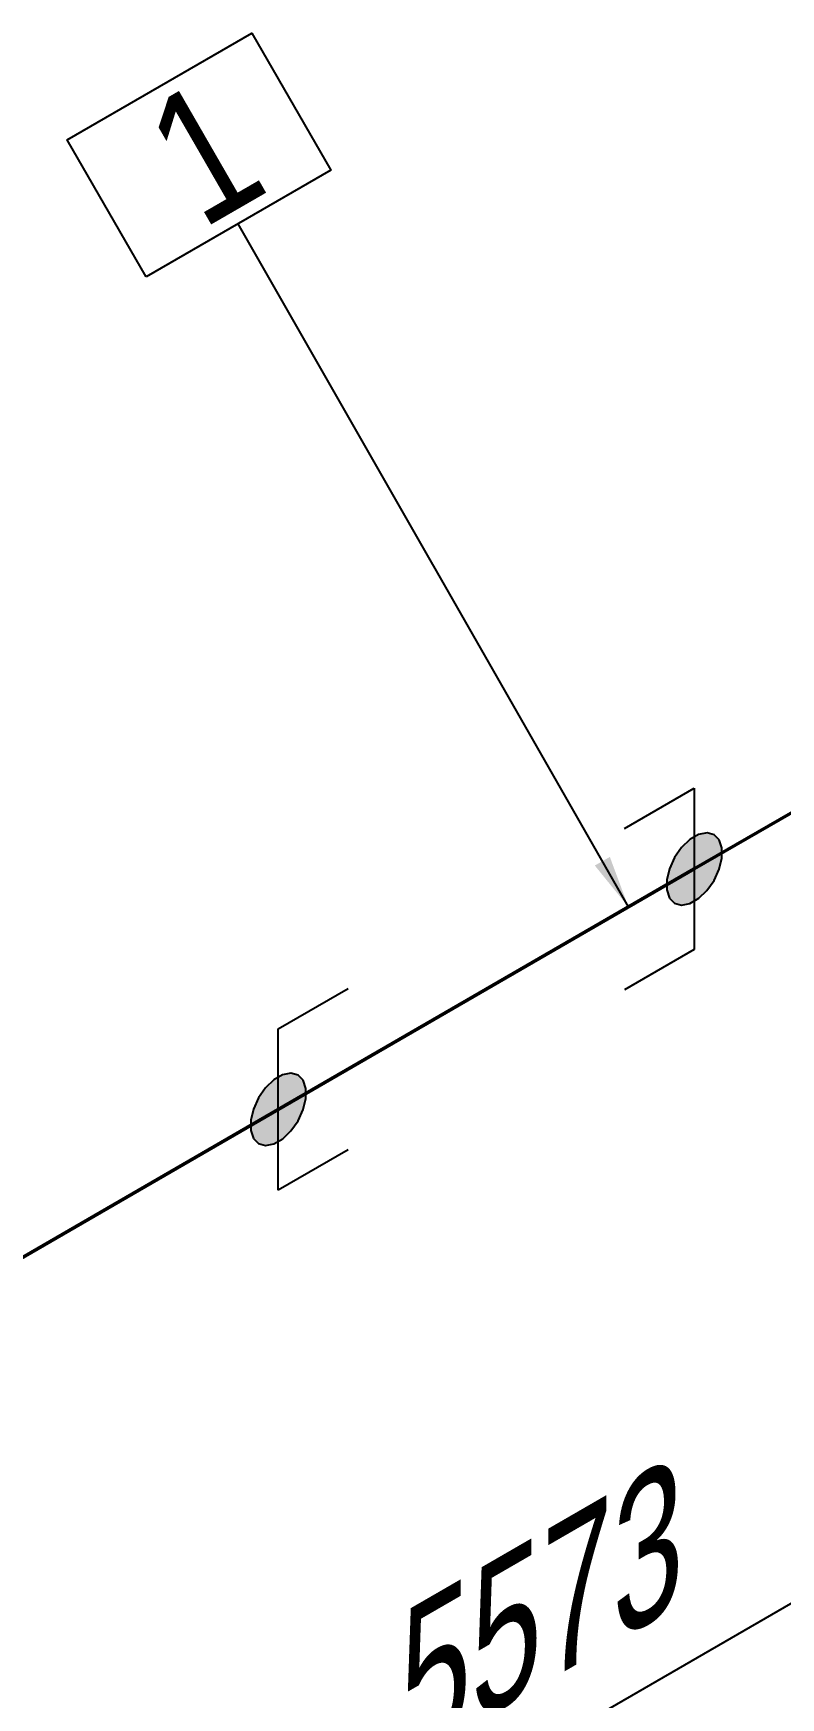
# Model space of a CAD drawing. Header units: millimetres. Extents: x 0 to 594, y 0 to 420.
# Drawn here: x 177.85 to 192.05, y 273.61 to 305.2 of the extents above; entities that cross this region are included whole.
import ezdxf
from ezdxf import colors
from ezdxf.entities.mleader import LeaderData, LeaderLine
from ezdxf.enums import TextEntityAlignment as Align
from ezdxf.math import Vec2, Vec3

# ---------------------------------------------------------------- set-up
doc = ezdxf.new("R2010")
doc.units = ezdxf.units.MM
doc.header["$LTSCALE"] = 0.25
for name, color, linetype in [('용접', 1, 'Continuous'), ('주석', 7, 'Continuous'), ('치수', 1, 'Continuous')]:
    doc.layers.add(name, color=color, linetype=linetype)
doc.layers.add('파이프 작은 보어', color=30, linetype='Continuous', lineweight=50)
doc.styles.add('AdskIsoAnnotation', font='arial.ttf', dxfattribs={"width": 0.8, "height": 1})
doc.styles.add('AdskIsoMetric', font='arial.ttf', dxfattribs={"width": 0.8, "height": 2.5})
doc.styles.add('AdskIsoMetric30', font='arial.ttf', dxfattribs={"width": 0.8, "oblique": 30, "height": 2.5})
doc.styles.get("Standard").update_dxf_attribs({"font": 'arial.ttf'})
doc.dimstyles.new('AdskIsoMetric', dxfattribs={"dimtxt": 2.5, "dimasz": 2.5, "dimexe": 1, "dimexo": 2, "dimgap": 0.8, "dimtad": 1, "dimdec": 0, "dimrnd": 1, "dimzin": 0, "dimdsep": 46, "dimtxsty": 'AdskIsoMetric', "dimcen": 0, "dimclrt": 7, "dimadec": 0, "dimazin": 0, "dimtfac": 1, "dimtdec": 0, "dimtmove": 1, "dimatfit": 3, "dimfxl": 0, "dimfrac": 2, "dimtolj": 1, "dimtzin": 0, "dimarcsym": 0})

# ---------------------------------------------------------------- blocks, each defined once
blk = doc.blocks.new('*D70')
at = {"layer": 'Defpoints', "color": 0}
for p in [(195.71, 292.403), (177.201, 281.717), (177.201, 266.717)]:
    blk.add_point(p, dxfattribs=at)
at = {"layer": '치수', "color": 0, "lineweight": -2}
for p, q in [((195.71, 290.094), (195.71, 276.249)), ((177.201, 279.408), (177.201, 265.562)), ((193.545, 276.153), (179.366, 267.967))]:
    blk.add_line(p, q, dxfattribs=at)
at = {"layer": '치수', "color": 0}
for points in [[(193.337, 276.514), (193.754, 275.793), (195.71, 277.403)], [(179.158, 268.328), (179.574, 267.606), (177.201, 266.717)]]:
    blk.add_solid(points, dxfattribs=at)
at = {"layer": '치수', "color": 7, "insert": (186.895, 274.931), "char_height": 2.5, "attachment_point": 5, "rotation": 30, "style": 'AdskIsoMetric30'}
blk.add_mtext('\\A1;5573', dxfattribs=at)
blk = doc.blocks.new('티-1-Iso2DSkew90')
at = {"color": 0, "linetype": 'ByBlock', "lineweight": -2, "extrusion": (-3.57826e-09, -0.816497, -0.57735)}
for p, q in [((0, 0), (-5.303, 3.062)), ((5.303, 3.062), (0, 0)), ((0, 0), (-5.303, -3.062))]:
    blk.add_line(p, q, dxfattribs=at)
blk = doc.blocks.new('엘보우-14-Iso2DSkew90')
at = {"color": 0, "linetype": 'ByBlock', "lineweight": -2, "extrusion": (0, 0.816497, 0.57735)}
for p, q in [((0, 0), (-5.303, -3.062)), ((0, 0), (0, 0)), ((5.303, -3.062), (0, 0))]:
    blk.add_line(p, q, dxfattribs=at)
blk = doc.blocks.new('SocketWeld-1-IsoLeft')
blk.add_hatch(color=256).paths.add_polyline_path([(-0.0294, -0.0234), (-0.0291, -0.0234), (-0.0288, -0.0235), (-0.0285, -0.0236), (-0.0283, -0.0237), (-0.028, -0.0238), (-0.0277, -0.0239), (-0.0274, -0.0239), (-0.0271, -0.024), (-0.0268, -0.0241), (-0.0265, -0.0242), (-0.0263, -0.0243), (-0.026, -0.0244), (-0.0257, -0.0244), (-0.0254, -0.0245), (-0.0251, -0.0246), (-0.0248, -0.0247), (-0.0246, -0.0248), (-0.0243, -0.0249), (-0.024, -0.0249), (-0.0237, -0.025), (-0.0234, -0.0251), (-0.0231, -0.0252), (-0.0228, -0.0253), (-0.0226, -0.0254), (-0.0223, -0.0254), (-0.022, -0.0255), (-0.0217, -0.0256), (-0.0214, -0.0257), (-0.0211, -0.0258), (-0.0209, -0.0259), (-0.0206, -0.0259), (-0.0203, -0.026), (-0.02, -0.0261), (-0.0197, -0.0262), (-0.0194, -0.0263), (-0.0191, -0.0264), (-0.0189, -0.0265), (-0.0186, -0.0265), (-0.0183, -0.0266), (-0.018, -0.0267), (-0.0177, -0.0268), (-0.0174, -0.0269), (-0.0172, -0.027), (-0.0169, -0.027), (-0.0166, -0.0271), (-0.0163, -0.0272), (-0.016, -0.0273), (-0.0157, -0.0274), (-0.0155, -0.0275), (-0.0155, -0.0275), (-0.0151, -0.0275), (-0.0148, -0.0275), (-0.0145, -0.0275), (-0.0142, -0.0276), (-0.0139, -0.0276), (-0.0136, -0.0276), (-0.0132, -0.0277), (-0.0129, -0.0277), (-0.0126, -0.0277), (-0.0123, -0.0277), (-0.012, -0.0278), (-0.0117, -0.0278), (-0.0114, -0.0278), (-0.011, -0.0279), (-0.0107, -0.0279), (-0.0104, -0.0279), (-0.0101, -0.0279), (-0.0098, -0.028), (-0.0095, -0.028), (-0.0091, -0.028), (-0.0088, -0.0281), (-0.0085, -0.0281), (-0.0082, -0.0281), (-0.0079, -0.0281), (-0.0076, -0.0282), (-0.0073, -0.0282), (-0.0069, -0.0282), (-0.0066, -0.0283), (-0.0063, -0.0283), (-0.006, -0.0283), (-0.0057, -0.0283), (-0.0054, -0.0284), (-0.005, -0.0284), (-0.0047, -0.0284), (-0.0044, -0.0285), (-0.0041, -0.0285), (-0.0038, -0.0285), (-0.0035, -0.0286), (-0.0032, -0.0286), (-0.0028, -0.0286), (-0.0025, -0.0286), (-0.0022, -0.0287), (-0.0019, -0.0287), (-0.0016, -0.0287), (-0.0013, -0.0288), (-0.0009, -0.0288), (-0.0006, -0.0288), (-0.0003, -0.0288), (0, -0.0289), (0, -0.0289), (0.0003, -0.0288), (0.0006, -0.0288), (0.0009, -0.0288), (0.0013, -0.0288), (0.0016, -0.0287), (0.0019, -0.0287), (0.0022, -0.0287), (0.0025, -0.0286), (0.0028, -0.0286), (0.0032, -0.0286), (0.0035, -0.0286), (0.0038, -0.0285), (0.0041, -0.0285), (0.0044, -0.0285), (0.0047, -0.0284), (0.005, -0.0284), (0.0054, -0.0284), (0.0057, -0.0283), (0.006, -0.0283), (0.0063, -0.0283), (0.0066, -0.0283), (0.0069, -0.0282), (0.0073, -0.0282), (0.0076, -0.0282), (0.0079, -0.0281), (0.0082, -0.0281), (0.0085, -0.0281), (0.0088, -0.0281), (0.0091, -0.028), (0.0095, -0.028), (0.0098, -0.028), (0.0101, -0.0279), (0.0104, -0.0279), (0.0107, -0.0279), (0.011, -0.0279), (0.0114, -0.0278), (0.0117, -0.0278), (0.012, -0.0278), (0.0123, -0.0277), (0.0126, -0.0277), (0.0129, -0.0277), (0.0132, -0.0277), (0.0136, -0.0276), (0.0139, -0.0276), (0.0142, -0.0276), (0.0145, -0.0275), (0.0148, -0.0275), (0.0151, -0.0275), (0.0155, -0.0275), (0.0155, -0.0275), (0.0157, -0.0274), (0.016, -0.0273), (0.0163, -0.0272), (0.0166, -0.0271), (0.0169, -0.027), (0.0172, -0.027), (0.0174, -0.0269), (0.0177, -0.0268), (0.018, -0.0267), (0.0183, -0.0266), (0.0186, -0.0265), (0.0189, -0.0265), (0.0191, -0.0264), (0.0194, -0.0263), (0.0197, -0.0262), (0.02, -0.0261), (0.0203, -0.026), (0.0206, -0.0259), (0.0209, -0.0259), (0.0211, -0.0258), (0.0214, -0.0257), (0.0217, -0.0256), (0.022, -0.0255), (0.0223, -0.0254), (0.0226, -0.0254), (0.0228, -0.0253), (0.0231, -0.0252), (0.0234, -0.0251), (0.0237, -0.025), (0.024, -0.0249), (0.0243, -0.0249), (0.0246, -0.0248), (0.0248, -0.0247), (0.0251, -0.0246), (0.0254, -0.0245), (0.0257, -0.0244), (0.026, -0.0244), (0.0263, -0.0243), (0.0265, -0.0242), (0.0268, -0.0241), (0.0271, -0.024), (0.0274, -0.0239), (0.0277, -0.0239), (0.028, -0.0238), (0.0283, -0.0237), (0.0285, -0.0236), (0.0288, -0.0235), (0.0291, -0.0234), (0.0294, -0.0234), (0.0294, -0.0234), (0.0296, -0.0232), (0.0298, -0.0231), (0.0301, -0.023), (0.0303, -0.0228), (0.0305, -0.0227), (0.0307, -0.0226), (0.031, -0.0224), (0.0312, -0.0223), (0.0314, -0.0222), (0.0316, -0.0221), (0.0319, -0.0219), (0.0321, -0.0218), (0.0323, -0.0217), (0.0325, -0.0215), (0.0328, -0.0214), (0.033, -0.0213), (0.0332, -0.0211), (0.0335, -0.021), (0.0337, -0.0209), (0.0339, -0.0207), (0.0341, -0.0206), (0.0344, -0.0205), (0.0346, -0.0204), (0.0348, -0.0202), (0.035, -0.0201), (0.0353, -0.02), (0.0355, -0.0198), (0.0357, -0.0197), (0.0359, -0.0196), (0.0362, -0.0194), (0.0364, -0.0193), (0.0366, -0.0192), (0.0368, -0.0191), (0.0371, -0.0189), (0.0373, -0.0188), (0.0375, -0.0187), (0.0377, -0.0185), (0.038, -0.0184), (0.0382, -0.0183), (0.0384, -0.0181), (0.0386, -0.018), (0.0389, -0.0179), (0.0391, -0.0177), (0.0393, -0.0176), (0.0395, -0.0175), (0.0398, -0.0174), (0.04, -0.0172), (0.0402, -0.0171), (0.0405, -0.017), (0.0405, -0.017), (0.0406, -0.0168), (0.0407, -0.0166), (0.0409, -0.0165), (0.041, -0.0163), (0.0412, -0.0161), (0.0413, -0.016), (0.0415, -0.0158), (0.0416, -0.0157), (0.0418, -0.0155), (0.0419, -0.0153), (0.042, -0.0152), (0.0422, -0.015), (0.0423, -0.0148), (0.0425, -0.0147), (0.0426, -0.0145), (0.0428, -0.0143), (0.0429, -0.0142), (0.0431, -0.014), (0.0432, -0.0138), (0.0433, -0.0137), (0.0435, -0.0135), (0.0436, -0.0134), (0.0438, -0.0132), (0.0439, -0.013), (0.0441, -0.0129), (0.0442, -0.0127), (0.0444, -0.0125), (0.0445, -0.0124), (0.0447, -0.0122), (0.0448, -0.012), (0.0449, -0.0119), (0.0451, -0.0117), (0.0452, -0.0115), (0.0454, -0.0114), (0.0455, -0.0112), (0.0457, -0.0111), (0.0458, -0.0109), (0.046, -0.0107), (0.0461, -0.0106), (0.0462, -0.0104), (0.0464, -0.0102), (0.0465, -0.0101), (0.0467, -0.0099), (0.0468, -0.0097), (0.047, -0.0096), (0.0471, -0.0094), (0.0473, -0.0092), (0.0474, -0.0091), (0.0476, -0.0089), (0.0476, -0.0089), (0.0476, -0.0087), (0.0477, -0.0086), (0.0477, -0.0084), (0.0478, -0.0082), (0.0478, -0.008), (0.0479, -0.0078), (0.0479, -0.0076), (0.048, -0.0075), (0.048, -0.0073), (0.0481, -0.0071), (0.0481, -0.0069), (0.0482, -0.0067), (0.0482, -0.0066), (0.0483, -0.0064), (0.0483, -0.0062), (0.0484, -0.006), (0.0484, -0.0058), (0.0485, -0.0056), (0.0485, -0.0055), (0.0486, -0.0053), (0.0486, -0.0051), (0.0487, -0.0049), (0.0487, -0.0047), (0.0488, -0.0046), (0.0488, -0.0044), (0.0489, -0.0042), (0.0489, -0.004), (0.049, -0.0038), (0.049, -0.0036), (0.0491, -0.0035), (0.0491, -0.0033), (0.0492, -0.0031), (0.0492, -0.0029), (0.0493, -0.0027), (0.0493, -0.0025), (0.0494, -0.0024), (0.0494, -0.0022), (0.0495, -0.002), (0.0495, -0.0018), (0.0496, -0.0016), (0.0496, -0.0015), (0.0497, -0.0013), (0.0497, -0.0011), (0.0498, -0.0009), (0.0498, -0.0007), (0.0499, -0.0005), (0.0499, -0.0004), (0.05, -0.0002), (0.05, 0), (0.05, 0), (0.05, 0.0002), (0.0499, 0.0004), (0.0499, 0.0005), (0.0498, 0.0007), (0.0498, 0.0009), (0.0497, 0.0011), (0.0497, 0.0013), (0.0496, 0.0015), (0.0496, 0.0016), (0.0495, 0.0018), (0.0495, 0.002), (0.0494, 0.0022), (0.0494, 0.0024), (0.0493, 0.0025), (0.0493, 0.0027), (0.0492, 0.0029), (0.0492, 0.0031), (0.0491, 0.0033), (0.0491, 0.0035), (0.049, 0.0036), (0.049, 0.0038), (0.0489, 0.004), (0.0489, 0.0042), (0.0488, 0.0044), (0.0488, 0.0046), (0.0487, 0.0047), (0.0487, 0.0049), (0.0486, 0.0051), (0.0486, 0.0053), (0.0485, 0.0055), (0.0485, 0.0056), (0.0484, 0.0058), (0.0484, 0.006), (0.0483, 0.0062), (0.0483, 0.0064), (0.0482, 0.0066), (0.0482, 0.0067), (0.0481, 0.0069), (0.0481, 0.0071), (0.048, 0.0073), (0.048, 0.0075), (0.0479, 0.0076), (0.0479, 0.0078), (0.0478, 0.008), (0.0478, 0.0082), (0.0477, 0.0084), (0.0477, 0.0086), (0.0476, 0.0087), (0.0476, 0.0089), (0.0476, 0.0089), (0.0474, 0.0091), (0.0473, 0.0092), (0.0471, 0.0094), (0.047, 0.0096), (0.0468, 0.0097), (0.0467, 0.0099), (0.0465, 0.0101), (0.0464, 0.0102), (0.0462, 0.0104), (0.0461, 0.0106), (0.046, 0.0107), (0.0458, 0.0109), (0.0457, 0.0111), (0.0455, 0.0112), (0.0454, 0.0114), (0.0452, 0.0115), (0.0451, 0.0117), (0.0449, 0.0119), (0.0448, 0.012), (0.0447, 0.0122), (0.0445, 0.0124), (0.0444, 0.0125), (0.0442, 0.0127), (0.0441, 0.0129), (0.0439, 0.013), (0.0438, 0.0132), (0.0436, 0.0134), (0.0435, 0.0135), (0.0433, 0.0137), (0.0432, 0.0138), (0.0431, 0.014), (0.0429, 0.0142), (0.0428, 0.0143), (0.0426, 0.0145), (0.0425, 0.0147), (0.0423, 0.0148), (0.0422, 0.015), (0.042, 0.0152), (0.0419, 0.0153), (0.0418, 0.0155), (0.0416, 0.0157), (0.0415, 0.0158), (0.0413, 0.016), (0.0412, 0.0161), (0.041, 0.0163), (0.0409, 0.0165), (0.0407, 0.0166), (0.0406, 0.0168), (0.0405, 0.017), (0.0405, 0.017), (0.0402, 0.0171), (0.04, 0.0172), (0.0398, 0.0174), (0.0395, 0.0175), (0.0393, 0.0176), (0.0391, 0.0177), (0.0389, 0.0179), (0.0386, 0.018), (0.0384, 0.0181), (0.0382, 0.0183), (0.038, 0.0184), (0.0377, 0.0185), (0.0375, 0.0187), (0.0373, 0.0188), (0.0371, 0.0189), (0.0368, 0.0191), (0.0366, 0.0192), (0.0364, 0.0193), (0.0362, 0.0194), (0.0359, 0.0196), (0.0357, 0.0197), (0.0355, 0.0198), (0.0353, 0.02), (0.035, 0.0201), (0.0348, 0.0202), (0.0346, 0.0204), (0.0344, 0.0205), (0.0341, 0.0206), (0.0339, 0.0207), (0.0337, 0.0209), (0.0335, 0.021), (0.0332, 0.0211), (0.033, 0.0213), (0.0328, 0.0214), (0.0325, 0.0215), (0.0323, 0.0217), (0.0321, 0.0218), (0.0319, 0.0219), (0.0316, 0.0221), (0.0314, 0.0222), (0.0312, 0.0223), (0.031, 0.0224), (0.0307, 0.0226), (0.0305, 0.0227), (0.0303, 0.0228), (0.0301, 0.023), (0.0298, 0.0231), (0.0296, 0.0232), (0.0294, 0.0234), (0.0294, 0.0234), (0.0291, 0.0234), (0.0288, 0.0235), (0.0285, 0.0236), (0.0283, 0.0237), (0.028, 0.0238), (0.0277, 0.0239), (0.0274, 0.0239), (0.0271, 0.024), (0.0268, 0.0241), (0.0265, 0.0242), (0.0263, 0.0243), (0.026, 0.0244), (0.0257, 0.0244), (0.0254, 0.0245), (0.0251, 0.0246), (0.0248, 0.0247), (0.0246, 0.0248), (0.0243, 0.0249), (0.024, 0.0249), (0.0237, 0.025), (0.0234, 0.0251), (0.0231, 0.0252), (0.0228, 0.0253), (0.0226, 0.0254), (0.0223, 0.0254), (0.022, 0.0255), (0.0217, 0.0256), (0.0214, 0.0257), (0.0211, 0.0258), (0.0209, 0.0259), (0.0206, 0.0259), (0.0203, 0.026), (0.02, 0.0261), (0.0197, 0.0262), (0.0194, 0.0263), (0.0191, 0.0264), (0.0189, 0.0265), (0.0186, 0.0265), (0.0183, 0.0266), (0.018, 0.0267), (0.0177, 0.0268), (0.0174, 0.0269), (0.0172, 0.027), (0.0169, 0.027), (0.0166, 0.0271), (0.0163, 0.0272), (0.016, 0.0273), (0.0157, 0.0274), (0.0155, 0.0275), (0.0155, 0.0275), (0.0151, 0.0275), (0.0148, 0.0275), (0.0145, 0.0275), (0.0142, 0.0276), (0.0139, 0.0276), (0.0136, 0.0276), (0.0132, 0.0277), (0.0129, 0.0277), (0.0126, 0.0277), (0.0123, 0.0277), (0.012, 0.0278), (0.0117, 0.0278), (0.0114, 0.0278), (0.011, 0.0279), (0.0107, 0.0279), (0.0104, 0.0279), (0.0101, 0.0279), (0.0098, 0.028), (0.0095, 0.028), (0.0091, 0.028), (0.0088, 0.0281), (0.0085, 0.0281), (0.0082, 0.0281), (0.0079, 0.0281), (0.0076, 0.0282), (0.0073, 0.0282), (0.0069, 0.0282), (0.0066, 0.0283), (0.0063, 0.0283), (0.006, 0.0283), (0.0057, 0.0283), (0.0054, 0.0284), (0.005, 0.0284), (0.0047, 0.0284), (0.0044, 0.0285), (0.0041, 0.0285), (0.0038, 0.0285), (0.0035, 0.0286), (0.0032, 0.0286), (0.0028, 0.0286), (0.0025, 0.0286), (0.0022, 0.0287), (0.0019, 0.0287), (0.0016, 0.0287), (0.0013, 0.0288), (0.0009, 0.0288), (0.0006, 0.0288), (0.0003, 0.0288), (0, 0.0289), (0, 0.0289), (-0.0003, 0.0288), (-0.0006, 0.0288), (-0.0009, 0.0288), (-0.0013, 0.0288), (-0.0016, 0.0287), (-0.0019, 0.0287), (-0.0022, 0.0287), (-0.0025, 0.0286), (-0.0028, 0.0286), (-0.0032, 0.0286), (-0.0035, 0.0286), (-0.0038, 0.0285), (-0.0041, 0.0285), (-0.0044, 0.0285), (-0.0047, 0.0284), (-0.005, 0.0284), (-0.0054, 0.0284), (-0.0057, 0.0283), (-0.006, 0.0283), (-0.0063, 0.0283), (-0.0066, 0.0283), (-0.0069, 0.0282), (-0.0073, 0.0282), (-0.0076, 0.0282), (-0.0079, 0.0281), (-0.0082, 0.0281), (-0.0085, 0.0281), (-0.0088, 0.0281), (-0.0091, 0.028), (-0.0095, 0.028), (-0.0098, 0.028), (-0.0101, 0.0279), (-0.0104, 0.0279), (-0.0107, 0.0279), (-0.011, 0.0279), (-0.0114, 0.0278), (-0.0117, 0.0278), (-0.012, 0.0278), (-0.0123, 0.0277), (-0.0126, 0.0277), (-0.0129, 0.0277), (-0.0132, 0.0277), (-0.0136, 0.0276), (-0.0139, 0.0276), (-0.0142, 0.0276), (-0.0145, 0.0275), (-0.0148, 0.0275), (-0.0151, 0.0275), (-0.0155, 0.0275), (-0.0155, 0.0275), (-0.0157, 0.0274), (-0.016, 0.0273), (-0.0163, 0.0272), (-0.0166, 0.0271), (-0.0169, 0.027), (-0.0172, 0.027), (-0.0174, 0.0269), (-0.0177, 0.0268), (-0.018, 0.0267), (-0.0183, 0.0266), (-0.0186, 0.0265), (-0.0189, 0.0265), (-0.0191, 0.0264), (-0.0194, 0.0263), (-0.0197, 0.0262), (-0.02, 0.0261), (-0.0203, 0.026), (-0.0206, 0.0259), (-0.0209, 0.0259), (-0.0211, 0.0258), (-0.0214, 0.0257), (-0.0217, 0.0256), (-0.022, 0.0255), (-0.0223, 0.0254), (-0.0226, 0.0254), (-0.0228, 0.0253), (-0.0231, 0.0252), (-0.0234, 0.0251), (-0.0237, 0.025), (-0.024, 0.0249), (-0.0243, 0.0249), (-0.0246, 0.0248), (-0.0248, 0.0247), (-0.0251, 0.0246), (-0.0254, 0.0245), (-0.0257, 0.0244), (-0.026, 0.0244), (-0.0263, 0.0243), (-0.0265, 0.0242), (-0.0268, 0.0241), (-0.0271, 0.024), (-0.0274, 0.0239), (-0.0277, 0.0239), (-0.028, 0.0238), (-0.0283, 0.0237), (-0.0285, 0.0236), (-0.0288, 0.0235), (-0.0291, 0.0234), (-0.0294, 0.0234), (-0.0294, 0.0234), (-0.0296, 0.0232), (-0.0298, 0.0231), (-0.0301, 0.023), (-0.0303, 0.0228), (-0.0305, 0.0227), (-0.0307, 0.0226), (-0.031, 0.0224), (-0.0312, 0.0223), (-0.0314, 0.0222), (-0.0316, 0.0221), (-0.0319, 0.0219), (-0.0321, 0.0218), (-0.0323, 0.0217), (-0.0325, 0.0215), (-0.0328, 0.0214), (-0.033, 0.0213), (-0.0332, 0.0211), (-0.0335, 0.021), (-0.0337, 0.0209), (-0.0339, 0.0207), (-0.0341, 0.0206), (-0.0344, 0.0205), (-0.0346, 0.0204), (-0.0348, 0.0202), (-0.035, 0.0201), (-0.0353, 0.02), (-0.0355, 0.0198), (-0.0357, 0.0197), (-0.0359, 0.0196), (-0.0362, 0.0194), (-0.0364, 0.0193), (-0.0366, 0.0192), (-0.0368, 0.0191), (-0.0371, 0.0189), (-0.0373, 0.0188), (-0.0375, 0.0187), (-0.0377, 0.0185), (-0.038, 0.0184), (-0.0382, 0.0183), (-0.0384, 0.0181), (-0.0386, 0.018), (-0.0389, 0.0179), (-0.0391, 0.0177), (-0.0393, 0.0176), (-0.0395, 0.0175), (-0.0398, 0.0174), (-0.04, 0.0172), (-0.0402, 0.0171), (-0.0405, 0.017), (-0.0405, 0.017), (-0.0406, 0.0168), (-0.0407, 0.0166), (-0.0409, 0.0165), (-0.041, 0.0163), (-0.0412, 0.0161), (-0.0413, 0.016), (-0.0415, 0.0158), (-0.0416, 0.0157), (-0.0418, 0.0155), (-0.0419, 0.0153), (-0.042, 0.0152), (-0.0422, 0.015), (-0.0423, 0.0148), (-0.0425, 0.0147), (-0.0426, 0.0145), (-0.0428, 0.0143), (-0.0429, 0.0142), (-0.0431, 0.014), (-0.0432, 0.0138), (-0.0433, 0.0137), (-0.0435, 0.0135), (-0.0436, 0.0134), (-0.0438, 0.0132), (-0.0439, 0.013), (-0.0441, 0.0129), (-0.0442, 0.0127), (-0.0444, 0.0125), (-0.0445, 0.0124), (-0.0447, 0.0122), (-0.0448, 0.012), (-0.0449, 0.0119), (-0.0451, 0.0117), (-0.0452, 0.0115), (-0.0454, 0.0114), (-0.0455, 0.0112), (-0.0457, 0.0111), (-0.0458, 0.0109), (-0.046, 0.0107), (-0.0461, 0.0106), (-0.0462, 0.0104), (-0.0464, 0.0102), (-0.0465, 0.0101), (-0.0467, 0.0099), (-0.0468, 0.0097), (-0.047, 0.0096), (-0.0471, 0.0094), (-0.0473, 0.0092), (-0.0474, 0.0091), (-0.0476, 0.0089), (-0.0476, 0.0089), (-0.0476, 0.0087), (-0.0477, 0.0086), (-0.0477, 0.0084), (-0.0478, 0.0082), (-0.0478, 0.008), (-0.0479, 0.0078), (-0.0479, 0.0076), (-0.048, 0.0075), (-0.048, 0.0073), (-0.0481, 0.0071), (-0.0481, 0.0069), (-0.0482, 0.0067), (-0.0482, 0.0066), (-0.0483, 0.0064), (-0.0483, 0.0062), (-0.0484, 0.006), (-0.0484, 0.0058), (-0.0485, 0.0056), (-0.0485, 0.0055), (-0.0486, 0.0053), (-0.0486, 0.0051), (-0.0487, 0.0049), (-0.0487, 0.0047), (-0.0488, 0.0046), (-0.0488, 0.0044), (-0.0489, 0.0042), (-0.0489, 0.004), (-0.049, 0.0038), (-0.049, 0.0036), (-0.0491, 0.0035), (-0.0491, 0.0033), (-0.0492, 0.0031), (-0.0492, 0.0029), (-0.0493, 0.0027), (-0.0493, 0.0025), (-0.0494, 0.0024), (-0.0494, 0.0022), (-0.0495, 0.002), (-0.0495, 0.0018), (-0.0496, 0.0016), (-0.0496, 0.0015), (-0.0497, 0.0013), (-0.0497, 0.0011), (-0.0498, 0.0009), (-0.0498, 0.0007), (-0.0499, 0.0005), (-0.0499, 0.0004), (-0.05, 0.0002), (-0.05, 0), (-0.05, 0), (-0.05, -0.0002), (-0.0499, -0.0004), (-0.0499, -0.0005), (-0.0498, -0.0007), (-0.0498, -0.0009), (-0.0497, -0.0011), (-0.0497, -0.0013), (-0.0496, -0.0015), (-0.0496, -0.0016), (-0.0495, -0.0018), (-0.0495, -0.002), (-0.0494, -0.0022), (-0.0494, -0.0024), (-0.0493, -0.0025), (-0.0493, -0.0027), (-0.0492, -0.0029), (-0.0492, -0.0031), (-0.0491, -0.0033), (-0.0491, -0.0035), (-0.049, -0.0036), (-0.049, -0.0038), (-0.0489, -0.004), (-0.0489, -0.0042), (-0.0488, -0.0044), (-0.0488, -0.0046), (-0.0487, -0.0047), (-0.0487, -0.0049), (-0.0486, -0.0051), (-0.0486, -0.0053), (-0.0485, -0.0055), (-0.0485, -0.0056), (-0.0484, -0.0058), (-0.0484, -0.006), (-0.0483, -0.0062), (-0.0483, -0.0064), (-0.0482, -0.0066), (-0.0482, -0.0067), (-0.0481, -0.0069), (-0.0481, -0.0071), (-0.048, -0.0073), (-0.048, -0.0075), (-0.0479, -0.0076), (-0.0479, -0.0078), (-0.0478, -0.008), (-0.0478, -0.0082), (-0.0477, -0.0084), (-0.0477, -0.0086), (-0.0476, -0.0087), (-0.0476, -0.0089), (-0.0476, -0.0089), (-0.0474, -0.0091), (-0.0473, -0.0092), (-0.0471, -0.0094), (-0.047, -0.0096), (-0.0468, -0.0097), (-0.0467, -0.0099), (-0.0465, -0.0101), (-0.0464, -0.0102), (-0.0462, -0.0104), (-0.0461, -0.0106), (-0.046, -0.0107), (-0.0458, -0.0109), (-0.0457, -0.0111), (-0.0455, -0.0112), (-0.0454, -0.0114), (-0.0452, -0.0115), (-0.0451, -0.0117), (-0.0449, -0.0119), (-0.0448, -0.012), (-0.0447, -0.0122), (-0.0445, -0.0124), (-0.0444, -0.0125), (-0.0442, -0.0127), (-0.0441, -0.0129), (-0.0439, -0.013), (-0.0438, -0.0132), (-0.0436, -0.0134), (-0.0435, -0.0135), (-0.0433, -0.0137), (-0.0432, -0.0138), (-0.0431, -0.014), (-0.0429, -0.0142), (-0.0428, -0.0143), (-0.0426, -0.0145), (-0.0425, -0.0147), (-0.0423, -0.0148), (-0.0422, -0.015), (-0.042, -0.0152), (-0.0419, -0.0153), (-0.0418, -0.0155), (-0.0416, -0.0157), (-0.0415, -0.0158), (-0.0413, -0.016), (-0.0412, -0.0161), (-0.041, -0.0163), (-0.0409, -0.0165), (-0.0407, -0.0166), (-0.0406, -0.0168), (-0.0405, -0.017), (-0.0405, -0.017), (-0.0402, -0.0171), (-0.04, -0.0172), (-0.0398, -0.0174), (-0.0395, -0.0175), (-0.0393, -0.0176), (-0.0391, -0.0177), (-0.0389, -0.0179), (-0.0386, -0.018), (-0.0384, -0.0181), (-0.0382, -0.0183), (-0.038, -0.0184), (-0.0377, -0.0185), (-0.0375, -0.0187), (-0.0373, -0.0188), (-0.0371, -0.0189), (-0.0368, -0.0191), (-0.0366, -0.0192), (-0.0364, -0.0193), (-0.0362, -0.0194), (-0.0359, -0.0196), (-0.0357, -0.0197), (-0.0355, -0.0198), (-0.0353, -0.02), (-0.035, -0.0201), (-0.0348, -0.0202), (-0.0346, -0.0204), (-0.0344, -0.0205), (-0.0341, -0.0206), (-0.0339, -0.0207), (-0.0337, -0.0209), (-0.0335, -0.021), (-0.0332, -0.0211), (-0.033, -0.0213), (-0.0328, -0.0214), (-0.0325, -0.0215), (-0.0323, -0.0217), (-0.0321, -0.0218), (-0.0319, -0.0219), (-0.0316, -0.0221), (-0.0314, -0.0222), (-0.0312, -0.0223), (-0.031, -0.0224), (-0.0307, -0.0226), (-0.0305, -0.0227), (-0.0303, -0.0228), (-0.0301, -0.023), (-0.0298, -0.0231), (-0.0296, -0.0232)], flags=0)
at = {"color": 0, "linetype": 'ByBlock', "lineweight": -2, "extrusion": (0, 0.816497, 0.57735)}
for p, q in [((0, 0.1021), (0.0884, 0.051)), ((0.0884, 0.051), (-0.0884, -0.051)), ((-0.0294, 0.0234), (-0.0405, 0.017)), ((-0.0155, 0.0275), (-0.0294, 0.0234)), ((0, 0.0289), (-0.0155, 0.0275)), ((0.0155, 0.0275), (0, 0.0289)), ((0.0294, 0.0234), (0.0155, 0.0275)), ((0.0405, 0.017), (0.0294, 0.0234)), ((-0.0476, 0.0089), (-0.05, 0)), ((-0.05, 0), (-0.0476, -0.0089)), ((-0.0405, 0.017), (-0.0476, 0.0089)), ((0.0476, 0.0089), (0.0405, 0.017)), ((0.05, 0), (0.0476, 0.0089)), ((0.0476, -0.0089), (0.05, 0)), ((-0.0884, -0.051), (-0.1768, 0)), ((-0.0476, -0.0089), (-0.0405, -0.017)), ((-0.0405, -0.017), (-0.0294, -0.0234)), ((0.0294, -0.0234), (0.0405, -0.017)), ((0.0405, -0.017), (0.0476, -0.0089)), ((-0.0294, -0.0234), (-0.0155, -0.0275)), ((-0.0155, -0.0275), (0, -0.0289)), ((0, -0.0289), (0.0155, -0.0275)), ((0.0155, -0.0275), (0.0294, -0.0234))]:
    blk.add_line(p, q, dxfattribs=at)
blk = doc.blocks.new('AnnoRect')
at = {"color": 0, "linetype": 'ByBlock', "lineweight": -2}
blk.add_wipeout([(-0.81, -0.6), (-0.81, 0.6), (0.81, 0.6), (0.81, -0.6)], dxfattribs=at)
blk.add_lwpolyline([(-0.81, -0.6), (-0.81, 0.6), (0.81, 0.6), (0.81, -0.6)], close=True, dxfattribs=at)
at = {"color": 0, "linetype": 'ByBlock', "lineweight": -2, "style": 'AdskIsoAnnotation', "width": 0.8}
blk.add_attdef('XX', text='', height=1, dxfattribs=at).set_placement((0, 0), align=Align.MIDDLE_CENTER)

msp = doc.modelspace()

# ---------------------------------------------------------------- linework, layer by layer
at = {"layer": '파이프 작은 보어'}
msp.add_lwpolyline([(190.407, 289.3415), (182.5041, 284.7788)], dxfattribs=at)

# ---------------------------------------------------------------- block references
at = {"layer": '용접', "xscale": 15, "yscale": 15, "zscale": 15}
for p, rotation in [((190.407, 289.3415), 59.99999993947985), ((182.5041, 284.7788), 239.9999999394798)]:
    msp.add_blockref('SocketWeld-1-IsoLeft', p, dxfattribs=dict(at, rotation=rotation))
at = {"layer": '파이프 작은 보어'}
for name, p in [('엘보우-14-Iso2DSkew90', (195.7103, 292.4034)), ('티-1-Iso2DSkew90', (177.2008, 281.717))]:
    msp.add_blockref(name, p, dxfattribs=at)

# ---------------------------------------------------------------- dimensions: what is measured, and where the dimension line sits
at = {"layer": '치수'}
dim = msp.add_linear_dim(base=(177.2008, 266.717), p1=(195.7103, 292.4034), p2=(177.2008, 281.717), angle=210, text='5573', dimstyle='AdskIsoMetric', override={"dimtad": 0, "dimlfac": 260.774558, "dimtxsty": 'AdskIsoMetric30', "dimse1": 0, "dimse2": 0, "dimsd1": 0, "dimsd2": 0, "dimtmove": 1}, dxfattribs=at)
dim.commit()
dim.dimension.update_dxf_attribs({"geometry": '*D70', "text_midpoint": (186.8955, 274.9311), "dimtype": 160})

# ---------------------------------------------------------------- leaders
at = {"layer": '주석'}
ml = msp.add_multileader_mtext('Standard', dxfattribs=at)
ml.set_content('')
ml.set_leader_properties()
ml.build(insert=Vec2(0, 0))
ml.multileader.update_dxf_attribs({"dogleg_length": 0, "arrow_head_size": 0})
ctx = ml.context
ctx.base_point, ctx.arrow_head_size, ctx.plane_origin = Vec3(181.7443, 301.5878), 0, Vec3(0, 7.8901)
notes = []
notes.append((ctx, [(0, (1, 1, 0), (181.7443, 301.5878), (-1, 0), 0, [(0, [(189.1562, 288.6194)], 0, [])])]))
ctx.mtext, ml.multileader.dxf.content_type = None, 0
for ctx, leaders in notes:
    for number, flags, end, landing, length, lines in leaders:
        leader = LeaderData()
        leader.index, (leader.has_last_leader_line, leader.has_dogleg_vector, leader.attachment_direction) = number, flags
        leader.last_leader_point, leader.dogleg_vector, leader.dogleg_length = Vec3(end), Vec3(landing), length
        for number, points, colour, breaks in lines:
            line = LeaderLine()
            line.index, line.vertices, line.color, line.breaks = number, Vec3.list(points), colors.encode_raw_color(colour), breaks
            leader.lines.append(line)
        ctx.leaders.append(leader)

# ---------------------------------------------------------------- next in the draw order: block references
ref = msp.add_blockref('AnnoRect', (181, 302.8901), dxfattribs=dict(at, xscale=2.500000000000001, yscale=2.500000000000001, zscale=2.500000000000001, rotation=29.99999981604636))
ref.add_attrib('XX_001', '1', (181.0451, 301.4668), dxfattribs={"layer": '0', "color": 0, "linetype": 'ByBlock', "lineweight": -2, "height": 2.5, "rotation": 30, "style": 'AdskIsoAnnotation', "width": 0.8})

doc.saveas('drawing.dxf')
